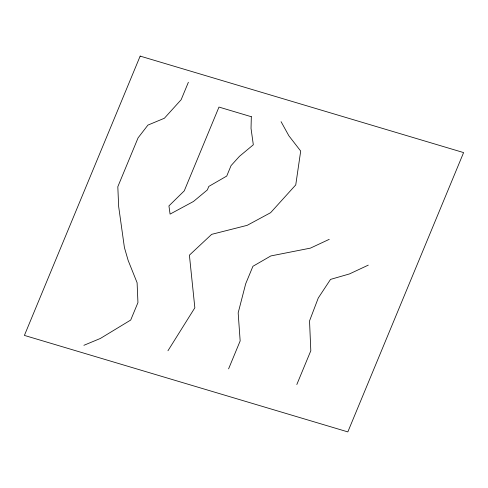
<?xml version="1.0" encoding="UTF-8"?>
<svg xmlns="http://www.w3.org/2000/svg" width="488" height="488" viewBox="0 0 488 488"><rect width="100%" height="100%" fill="white"/><g stroke="black" fill="none" stroke-linecap="round" stroke-linejoin="round"><path stroke-width="0.73" d="M188.38 82.252L181.146 99.711L164.383 118.248L147.913 125.105L138.08 137.86L117.815 186.739L118.669 206.607L124.416 247.556L128.155 260.44L137.097 282.723L137.945 302.591L130.705 320.049L100.363 338.459L83.893 345.309M228.591 368.861L240.163 340.929L238.168 312.875L245.702 283.735L252.936 266.283L270.852 255.932L310.429 248.124L329.235 239.34M296.814 384.532L310.813 350.75L309.532 320.915L318.274 297.997L330.529 279.398L349.475 273.927L368.281 265.136M167.945 350.768L194.846 307.794L189.399 255.169L211.658 234.35L247.19 225.334L270.596 212.707L295.752 184.903L300.693 151.066L288.859 135.768L281.07 121.677M251.326 116.723L251.027 128.405L253.321 144.784L239.449 156.337L231.068 165.603L226.725 176.076L208.809 186.422L207.357 189.917L193.486 201.471L170.08 214.104L168.933 205.912L184.251 190.869L218.978 107.073L251.326 116.723M140.166 56.102L24.4 335.409L347.834 431.898L463.6 152.591L140.166 56.102"/></g></svg>
